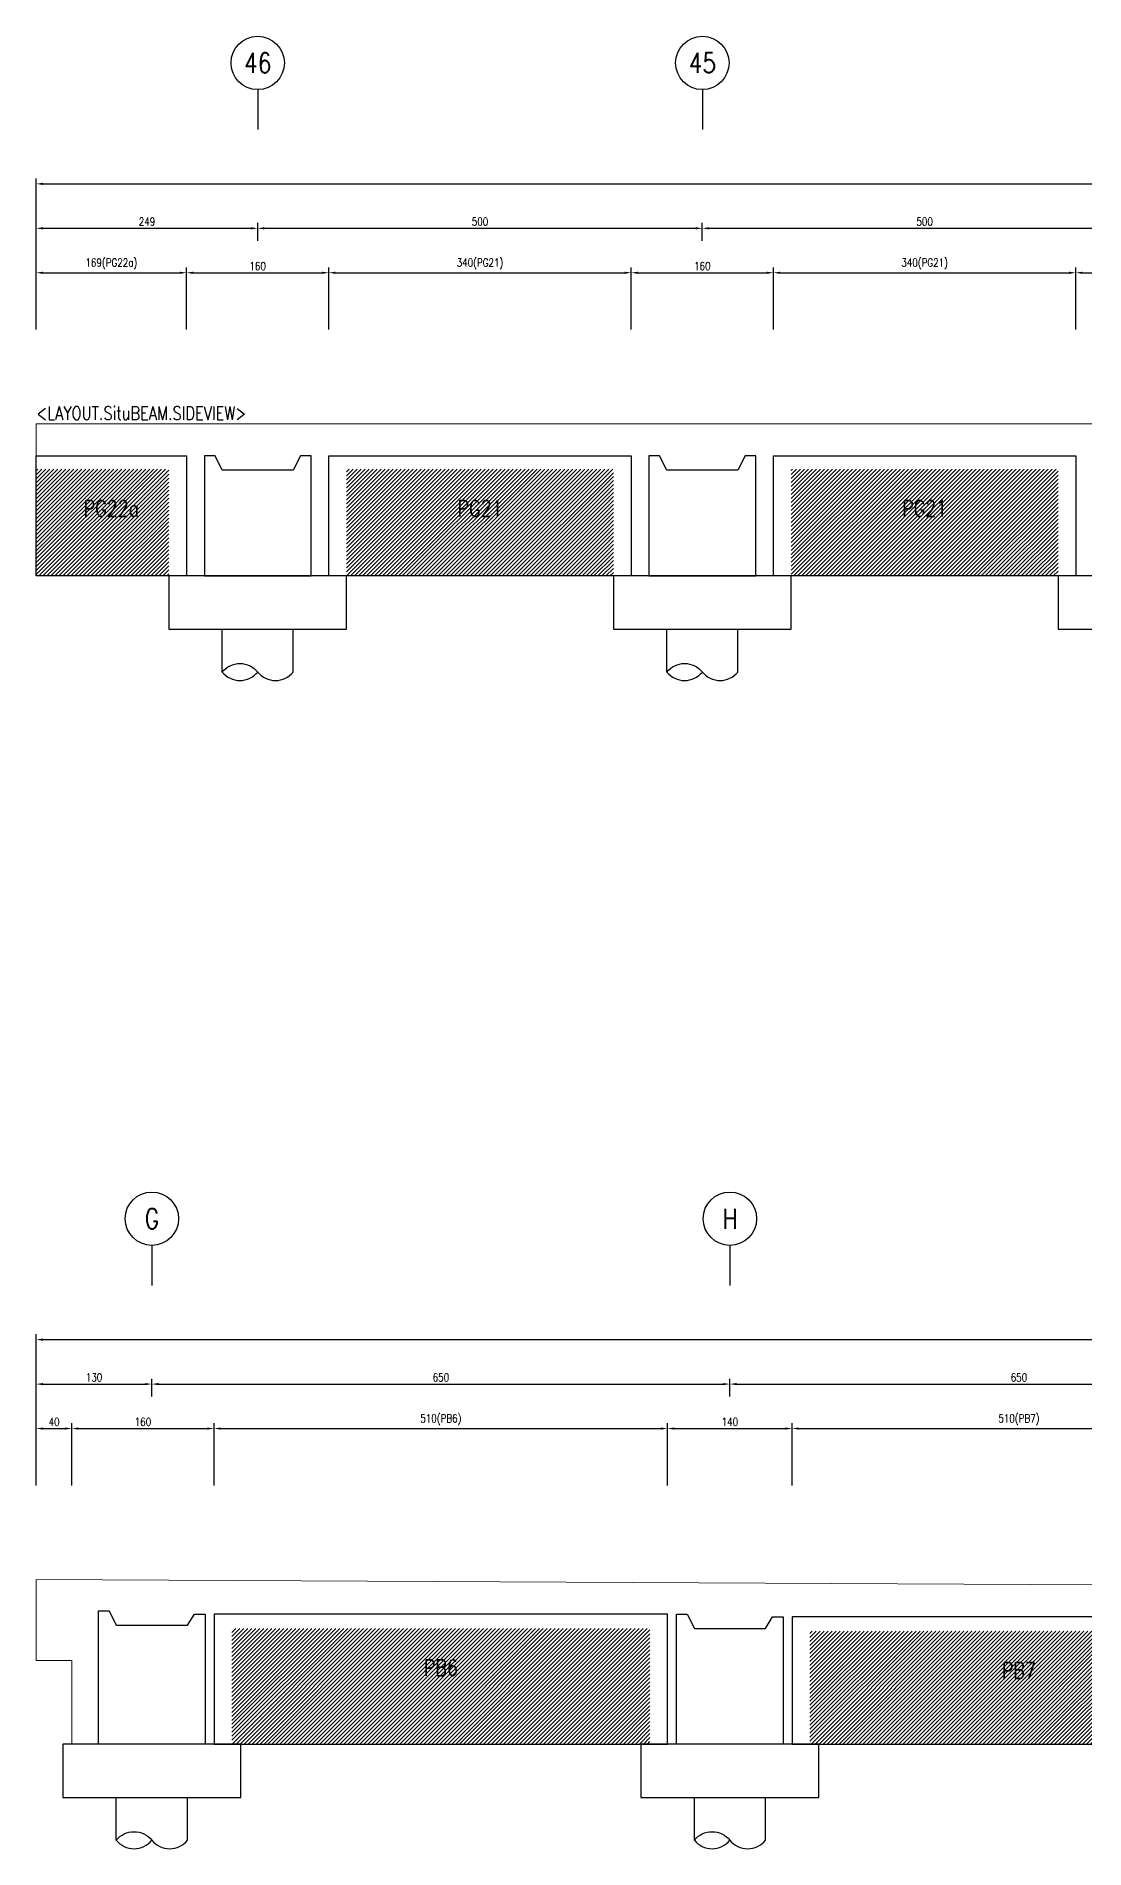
# Model space of a CAD drawing. Extents: x -46 to 10091, y -1640 to 3150.
# Drawn here: x 4862 to 6041, y -1447 to 591 of the extents above; entities that cross this region are included whole.
import ezdxf
from ezdxf.enums import TextEntityAlignment as Align

# ---------------------------------------------------------------- set-up
doc = ezdxf.new("R2010")
doc.units = 0
doc.header["$LTSCALE"] = 3
doc.layers.get('0').update_dxf_attribs({"linetype": 'CONTINUOUS'})
for name, color, linetype in [('HB_0', 7, 'CONTINUOUS'), ('HB_DIM', 1, 'CONTINUOUS'), ('HB_TXT_CTEXT', 2, 'CONTINUOUS'), ('RCAD.PARM.Treatle', 2, 'CONTINUOUS')]:
    doc.layers.add(name, color=color, linetype=linetype)
doc.styles.get("Standard").update_dxf_attribs({"font": 'ROMANS.shx', "width": 0.8, "bigfont": 'LCHINA.shx'})
doc.dimstyles.new('30', dxfattribs={"dimscale": 3, "dimtxt": 3, "dimasz": 2.5, "dimexe": 2, "dimexo": 2, "dimgap": 1, "dimtad": 1, "dimdsep": 46, "dimtxsty": 'Standard', "dimcen": 0, "dimclrd": 256, "dimclre": 256, "dimclrt": 2, "dimadec": 0, "dimazin": 0, "dimtfac": 1, "dimtix": 1, "dimtmove": 2, "dimatfit": 3, "dimfxl": 0, "dimtolj": 1, "dimtzin": 0, "dimarcsym": 0})

# ---------------------------------------------------------------- blocks, each defined once
blk = doc.blocks.new('預鑄樁帽2x2')
at = {"layer": 'HB_0'}
blk.add_lwpolyline([(-100, 0), (100, 0), (100, 60), (-100, 60)], close=True, dxfattribs=at)
blk = doc.blocks.new('cap_pile')
at = {"linetype": 'Continuous'}
for p, q in [((-40, -108.1), (-40, -60)), ((40, -108.1), (40, -60))]:
    blk.add_line(p, q, dxfattribs=at)
for points in [[(-40, -108.1, -0.48), (0, -108.1, 0.48), (40, -108.1, 0.48)], [(-40, -108.1, 0.48), (0, -108.1, 0.48)]]:
    blk.add_lwpolyline(points, format="xyb", dxfattribs=at)
blk.add_blockref('預鑄樁帽2x2', (0, -60))
blk = doc.blocks.new('line_guide')
at = {"color": 4, "linetype": 'Continuous'}
blk.add_line((0, 0), (0, -45), dxfattribs=at)
blk.add_circle((0, 30), 30, dxfattribs=at)
at = {"color": 4, "linetype": 'Continuous', "width": 0.8}
blk.add_attdef('A', text='', height=22.5, dxfattribs=at).set_placement((0, 30), align=Align.MIDDLE)
blk = doc.blocks.new('*D53')
at = {"layer": 'HB_DIM', "linetype": 'Continuous', "lineweight": -2}
for p, q in [((4861.9, 261.2), (4861.9, 431.2)), ((9359.9, 261.2), (9359.9, 431.2)), ((4869.4, 425.2), (9352.4, 425.2))]:
    blk.add_line(p, q, dxfattribs=at)
at = {"layer": 'HB_DIM'}
for points in [[(4869.4, 426.4), (4869.4, 423.9), (4861.9, 425.2)], [(9352.4, 423.9), (9352.4, 426.4), (9359.9, 425.2)]]:
    blk.add_solid(points, dxfattribs=at)
at = {"layer": 'HB_DIM', "color": 2, "linetype": 'Continuous', "insert": (7110.9, 432.7), "char_height": 9, "attachment_point": 5, "rotation": 0}
blk.add_mtext('\\A1;4498', dxfattribs=at)
blk = doc.blocks.new('*D54')
at = {"layer": 'HB_DIM', "linetype": 'Continuous', "lineweight": -2}
for p, q in [((4861.9, 261.2), (4861.9, 331.2)), ((5030.9, 261.2), (5030.9, 331.2)), ((4869.4, 325.2), (5023.4, 325.2))]:
    blk.add_line(p, q, dxfattribs=at)
at = {"layer": 'HB_DIM'}
for points in [[(4869.4, 326.4), (4869.4, 323.9), (4861.9, 325.2)], [(5023.4, 323.9), (5023.4, 326.4), (5030.9, 325.2)]]:
    blk.add_solid(points, dxfattribs=at)
at = {"layer": 'HB_DIM', "color": 2, "linetype": 'Continuous', "insert": (4946.4, 335.1), "char_height": 9, "attachment_point": 5, "rotation": 0}
blk.add_mtext('\\A1;169(PG22a)', dxfattribs=at)
blk = doc.blocks.new('*D55')
at = {"layer": 'HB_DIM', "linetype": 'Continuous', "lineweight": -2}
for p, q in [((5030.9, 261.2), (5030.9, 331.2)), ((5190.9, 261.2), (5190.9, 331.2)), ((5038.4, 325.2), (5183.4, 325.2))]:
    blk.add_line(p, q, dxfattribs=at)
at = {"layer": 'HB_DIM'}
for points in [[(5038.4, 326.4), (5038.4, 323.9), (5030.9, 325.2)], [(5183.4, 323.9), (5183.4, 326.4), (5190.9, 325.2)]]:
    blk.add_solid(points, dxfattribs=at)
at = {"layer": 'HB_DIM', "color": 2, "linetype": 'Continuous', "insert": (5110.9, 332.7), "char_height": 9, "attachment_point": 5, "rotation": 0}
blk.add_mtext('\\A1;160', dxfattribs=at)
blk = doc.blocks.new('*D56')
at = {"layer": 'HB_DIM', "linetype": 'Continuous', "lineweight": -2}
for p, q in [((5190.9, 261.2), (5190.9, 331.2)), ((5530.9, 261.2), (5530.9, 331.2)), ((5198.4, 325.2), (5523.4, 325.2))]:
    blk.add_line(p, q, dxfattribs=at)
at = {"layer": 'HB_DIM'}
for points in [[(5198.4, 326.4), (5198.4, 323.9), (5190.9, 325.2)], [(5523.4, 323.9), (5523.4, 326.4), (5530.9, 325.2)]]:
    blk.add_solid(points, dxfattribs=at)
at = {"layer": 'HB_DIM', "color": 2, "linetype": 'Continuous', "insert": (5360.9, 335.1), "char_height": 9, "attachment_point": 5, "rotation": 0}
blk.add_mtext('\\A1;340(PG21)', dxfattribs=at)
blk = doc.blocks.new('*D57')
at = {"layer": 'HB_DIM', "linetype": 'Continuous', "lineweight": -2}
for p, q in [((5530.9, 261.2), (5530.9, 331.2)), ((5690.9, 261.2), (5690.9, 331.2)), ((5538.4, 325.2), (5683.4, 325.2))]:
    blk.add_line(p, q, dxfattribs=at)
at = {"layer": 'HB_DIM'}
for points in [[(5538.4, 326.4), (5538.4, 323.9), (5530.9, 325.2)], [(5683.4, 323.9), (5683.4, 326.4), (5690.9, 325.2)]]:
    blk.add_solid(points, dxfattribs=at)
at = {"layer": 'HB_DIM', "color": 2, "linetype": 'Continuous', "insert": (5610.9, 332.7), "char_height": 9, "attachment_point": 5, "rotation": 0}
blk.add_mtext('\\A1;160', dxfattribs=at)
blk = doc.blocks.new('*D58')
at = {"layer": 'HB_DIM', "linetype": 'Continuous', "lineweight": -2}
for p, q in [((5690.9, 261.2), (5690.9, 331.2)), ((6030.9, 261.2), (6030.9, 331.2)), ((5698.4, 325.2), (6023.4, 325.2))]:
    blk.add_line(p, q, dxfattribs=at)
at = {"layer": 'HB_DIM'}
for points in [[(5698.4, 326.4), (5698.4, 323.9), (5690.9, 325.2)], [(6023.4, 323.9), (6023.4, 326.4), (6030.9, 325.2)]]:
    blk.add_solid(points, dxfattribs=at)
at = {"layer": 'HB_DIM', "color": 2, "linetype": 'Continuous', "insert": (5860.9, 335.1), "char_height": 9, "attachment_point": 5, "rotation": 0}
blk.add_mtext('\\A1;340(PG21)', dxfattribs=at)
blk = doc.blocks.new('*D59')
at = {"layer": 'HB_DIM', "linetype": 'Continuous', "lineweight": -2}
for p, q in [((6030.9, 261.2), (6030.9, 331.2)), ((6190.9, 261.2), (6190.9, 331.2)), ((6038.4, 325.2), (6183.4, 325.2))]:
    blk.add_line(p, q, dxfattribs=at)
at = {"layer": 'HB_DIM'}
for points in [[(6038.4, 326.4), (6038.4, 323.9), (6030.9, 325.2)], [(6183.4, 323.9), (6183.4, 326.4), (6190.9, 325.2)]]:
    blk.add_solid(points, dxfattribs=at)
at = {"layer": 'HB_DIM', "color": 2, "linetype": 'Continuous', "insert": (6110.9, 332.7), "char_height": 9, "attachment_point": 5, "rotation": 0}
blk.add_mtext('\\A1;160', dxfattribs=at)
blk = doc.blocks.new('*D73')
at = {"layer": 'HB_DIM', "linetype": 'Continuous', "lineweight": -2}
for p, q in [((4861.9, 261.2), (4861.9, 381.2)), ((4869.4, 375.2), (5103.4, 375.2)), ((5110.9, 361.2), (5110.9, 381.2))]:
    blk.add_line(p, q, dxfattribs=at)
at = {"layer": 'HB_DIM'}
for points in [[(4869.4, 376.4), (4869.4, 373.9), (4861.9, 375.2)], [(5103.4, 373.9), (5103.4, 376.4), (5110.9, 375.2)]]:
    blk.add_solid(points, dxfattribs=at)
at = {"layer": 'HB_DIM', "color": 2, "linetype": 'Continuous', "insert": (4986.4, 382.7), "char_height": 9, "attachment_point": 5, "rotation": 0}
blk.add_mtext('\\A1;249', dxfattribs=at)
blk = doc.blocks.new('*D74')
at = {"layer": 'HB_DIM', "linetype": 'Continuous', "lineweight": -2}
for p, q in [((5110.9, 361.2), (5110.9, 381.2)), ((5118.4, 375.2), (5603.4, 375.2)), ((5610.9, 361.2), (5610.9, 381.2))]:
    blk.add_line(p, q, dxfattribs=at)
at = {"layer": 'HB_DIM'}
for points in [[(5118.4, 376.4), (5118.4, 373.9), (5110.9, 375.2)], [(5603.4, 373.9), (5603.4, 376.4), (5610.9, 375.2)]]:
    blk.add_solid(points, dxfattribs=at)
at = {"layer": 'HB_DIM', "color": 2, "linetype": 'Continuous', "insert": (5360.9, 382.7), "char_height": 9, "attachment_point": 5, "rotation": 0}
blk.add_mtext('\\A1;500', dxfattribs=at)
blk = doc.blocks.new('*D75')
at = {"layer": 'HB_DIM', "linetype": 'Continuous', "lineweight": -2}
for p, q in [((5610.9, 361.2), (5610.9, 381.2)), ((5618.4, 375.2), (6103.4, 375.2)), ((6110.9, 361.2), (6110.9, 381.2))]:
    blk.add_line(p, q, dxfattribs=at)
at = {"layer": 'HB_DIM'}
for points in [[(5618.4, 376.4), (5618.4, 373.9), (5610.9, 375.2)], [(6103.4, 373.9), (6103.4, 376.4), (6110.9, 375.2)]]:
    blk.add_solid(points, dxfattribs=at)
at = {"layer": 'HB_DIM', "color": 2, "linetype": 'Continuous', "insert": (5860.9, 382.7), "char_height": 9, "attachment_point": 5, "rotation": 0}
blk.add_mtext('\\A1;500', dxfattribs=at)
blk = doc.blocks.new('*D86')
at = {"layer": 'HB_DIM', "linetype": 'Continuous', "lineweight": -2}
for p, q in [((4861.9, -1038.8), (4861.9, -868.8)), ((4869.4, -874.8), (7834.4, -874.8)), ((7841.9, -1053.8), (7841.9, -868.8))]:
    blk.add_line(p, q, dxfattribs=at)
at = {"layer": 'HB_DIM'}
for points in [[(4869.4, -873.6), (4869.4, -876.1), (4861.9, -874.8)], [(7834.4, -876.1), (7834.4, -873.6), (7841.9, -874.8)]]:
    blk.add_solid(points, dxfattribs=at)
at = {"layer": 'HB_DIM', "color": 2, "linetype": 'Continuous', "insert": (6351.9, -867.3), "char_height": 9, "attachment_point": 5, "rotation": 0}
blk.add_mtext('\\A1;2980', dxfattribs=at)
blk = doc.blocks.new('*D87')
at = {"layer": 'HB_DIM', "linetype": 'Continuous', "lineweight": -2}
for p, q in [((4861.9, -1038.8), (4861.9, -968.8)), ((4869.4, -974.8), (4894.4, -974.8)), ((4901.9, -1038.8), (4901.9, -968.8))]:
    blk.add_line(p, q, dxfattribs=at)
at = {"layer": 'HB_DIM'}
for points in [[(4869.4, -973.6), (4869.4, -976.1), (4861.9, -974.8)], [(4894.4, -976.1), (4894.4, -973.6), (4901.9, -974.8)]]:
    blk.add_solid(points, dxfattribs=at)
at = {"layer": 'HB_DIM', "color": 2, "linetype": 'Continuous', "insert": (4881.9, -967.3), "char_height": 9, "attachment_point": 5, "rotation": 0}
blk.add_mtext('\\A1;40', dxfattribs=at)
blk = doc.blocks.new('*D88')
at = {"layer": 'HB_DIM', "linetype": 'Continuous', "lineweight": -2}
for p, q in [((4901.9, -1038.8), (4901.9, -968.8)), ((4909.4, -974.8), (5054.4, -974.8)), ((5061.9, -1038.8), (5061.9, -968.8))]:
    blk.add_line(p, q, dxfattribs=at)
at = {"layer": 'HB_DIM'}
for points in [[(4909.4, -973.6), (4909.4, -976.1), (4901.9, -974.8)], [(5054.4, -976.1), (5054.4, -973.6), (5061.9, -974.8)]]:
    blk.add_solid(points, dxfattribs=at)
at = {"layer": 'HB_DIM', "color": 2, "linetype": 'Continuous', "insert": (4981.9, -967.3), "char_height": 9, "attachment_point": 5, "rotation": 0}
blk.add_mtext('\\A1;160', dxfattribs=at)
blk = doc.blocks.new('*D89')
at = {"layer": 'HB_DIM', "linetype": 'Continuous', "lineweight": -2}
for p, q in [((5061.9, -1038.8), (5061.9, -968.8)), ((5069.4, -974.8), (5564.4, -974.8)), ((5571.9, -1038.8), (5571.9, -968.8))]:
    blk.add_line(p, q, dxfattribs=at)
at = {"layer": 'HB_DIM'}
for points in [[(5069.4, -973.6), (5069.4, -976.1), (5061.9, -974.8)], [(5564.4, -976.1), (5564.4, -973.6), (5571.9, -974.8)]]:
    blk.add_solid(points, dxfattribs=at)
at = {"layer": 'HB_DIM', "color": 2, "linetype": 'Continuous', "insert": (5316.9, -964.9), "char_height": 9, "attachment_point": 5, "rotation": 0}
blk.add_mtext('\\A1;510(PB6)', dxfattribs=at)
blk = doc.blocks.new('*D90')
at = {"layer": 'HB_DIM', "linetype": 'Continuous', "lineweight": -2}
for p, q in [((5571.9, -1038.8), (5571.9, -968.8)), ((5579.4, -974.8), (5704.4, -974.8)), ((5711.9, -1038.8), (5711.9, -968.8))]:
    blk.add_line(p, q, dxfattribs=at)
at = {"layer": 'HB_DIM'}
for points in [[(5579.4, -973.6), (5579.4, -976.1), (5571.9, -974.8)], [(5704.4, -976.1), (5704.4, -973.6), (5711.9, -974.8)]]:
    blk.add_solid(points, dxfattribs=at)
at = {"layer": 'HB_DIM', "color": 2, "linetype": 'Continuous', "insert": (5641.9, -967.3), "char_height": 9, "attachment_point": 5, "rotation": 0}
blk.add_mtext('\\A1;140', dxfattribs=at)
blk = doc.blocks.new('*D91')
at = {"layer": 'HB_DIM', "linetype": 'Continuous', "lineweight": -2}
for p, q in [((5711.9, -1038.8), (5711.9, -968.8)), ((5719.4, -974.8), (6214.4, -974.8)), ((6221.9, -1038.8), (6221.9, -968.8))]:
    blk.add_line(p, q, dxfattribs=at)
at = {"layer": 'HB_DIM'}
for points in [[(5719.4, -973.6), (5719.4, -976.1), (5711.9, -974.8)], [(6214.4, -976.1), (6214.4, -973.6), (6221.9, -974.8)]]:
    blk.add_solid(points, dxfattribs=at)
at = {"layer": 'HB_DIM', "color": 2, "linetype": 'Continuous', "insert": (5966.9, -964.9), "char_height": 9, "attachment_point": 5, "rotation": 0}
blk.add_mtext('\\A1;510(PB7)', dxfattribs=at)
blk = doc.blocks.new('*D98')
at = {"layer": 'HB_DIM', "linetype": 'Continuous', "lineweight": -2}
for p, q in [((4861.9, -1038.8), (4861.9, -918.8)), ((4869.4, -924.8), (4984.4, -924.8)), ((4991.9, -938.8), (4991.9, -918.8))]:
    blk.add_line(p, q, dxfattribs=at)
at = {"layer": 'HB_DIM'}
for points in [[(4869.4, -923.6), (4869.4, -926.1), (4861.9, -924.8)], [(4984.4, -926.1), (4984.4, -923.6), (4991.9, -924.8)]]:
    blk.add_solid(points, dxfattribs=at)
at = {"layer": 'HB_DIM', "color": 2, "linetype": 'Continuous', "insert": (4926.9, -917.3), "char_height": 9, "attachment_point": 5, "rotation": 0}
blk.add_mtext('\\A1;130', dxfattribs=at)
blk = doc.blocks.new('*D99')
at = {"layer": 'HB_DIM', "linetype": 'Continuous', "lineweight": -2}
for p, q in [((4991.9, -938.8), (4991.9, -918.8)), ((4999.4, -924.8), (5634.4, -924.8)), ((5641.9, -938.8), (5641.9, -918.8))]:
    blk.add_line(p, q, dxfattribs=at)
at = {"layer": 'HB_DIM'}
for points in [[(4999.4, -923.6), (4999.4, -926.1), (4991.9, -924.8)], [(5634.4, -926.1), (5634.4, -923.6), (5641.9, -924.8)]]:
    blk.add_solid(points, dxfattribs=at)
at = {"layer": 'HB_DIM', "color": 2, "linetype": 'Continuous', "insert": (5316.9, -917.3), "char_height": 9, "attachment_point": 5, "rotation": 0}
blk.add_mtext('\\A1;650', dxfattribs=at)
blk = doc.blocks.new('*D100')
at = {"layer": 'HB_DIM', "linetype": 'Continuous', "lineweight": -2}
for p, q in [((5641.9, -938.8), (5641.9, -918.8)), ((5649.4, -924.8), (6284.4, -924.8)), ((6291.9, -938.8), (6291.9, -918.8))]:
    blk.add_line(p, q, dxfattribs=at)
at = {"layer": 'HB_DIM'}
for points in [[(5649.4, -923.6), (5649.4, -926.1), (5641.9, -924.8)], [(6284.4, -926.1), (6284.4, -923.6), (6291.9, -924.8)]]:
    blk.add_solid(points, dxfattribs=at)
at = {"layer": 'HB_DIM', "color": 2, "linetype": 'Continuous', "insert": (5966.9, -917.3), "char_height": 9, "attachment_point": 5, "rotation": 0}
blk.add_mtext('\\A1;650', dxfattribs=at)

msp = doc.modelspace()

# ---------------------------------------------------------------- hatches: boundary and pattern name
at = {"layer": 'HB_0', "linetype": 'Continuous'}
h = msp.add_hatch(dxfattribs=at)
h.set_pattern_fill('ANSI31', color=256, style=0)
h.paths.add_polyline_path([(4861.925, 104.198), (5010.925, 104.198), (5010.925, -15.802), (4861.925, -15.802)], flags=17)
h = msp.add_hatch(dxfattribs=at)
h.set_pattern_fill('ANSI31', color=256, style=0)
h.paths.add_polyline_path([(5210.925, 104.198), (5510.925, 104.198), (5510.925, -15.802), (5210.925, -15.802)], flags=17)
h = msp.add_hatch(dxfattribs=at)
h.set_pattern_fill('ANSI31', color=256, style=0)
h.paths.add_polyline_path([(5710.925, 104.198), (6010.925, 104.198), (6010.925, -15.802), (5710.925, -15.802)], flags=17)
h = msp.add_hatch(dxfattribs=at)
h.set_pattern_fill('ANSI31', color=256, style=0)
h.paths.add_polyline_path([(5081.925, -1199.802), (5551.925, -1199.802), (5551.925, -1329.802), (5081.925, -1329.802)], flags=17)
h = msp.add_hatch(dxfattribs=at)
h.set_pattern_fill('ANSI31', color=256, style=0)
h.paths.add_polyline_path([(5731.925, -1202.802), (6201.925, -1202.802), (6201.925, -1329.802), (5731.925, -1329.802)], flags=17)

# ---------------------------------------------------------------- linework, layer by layer
at = {"layer": 'HB_0', "lineweight": 5}
for points in [[(4861.925, -15.802), (4861.925, 155.198), (9359.925, 155.198), (9359.925, -15.802), (4861.925, -15.802)], [(4901.925, -1329.802), (4901.925, -1235.802), (4861.925, -1235.802), (4861.925, -1144.802), (7841.925, -1159.802), (7841.925, -1329.802), (4901.925, -1329.802)]]:
    msp.add_lwpolyline(points, dxfattribs=at)
at = {"layer": 'HB_0', "color": 1, "linetype": 'Continuous'}
for points in [[(4861.925, 119.198), (5010.925, 119.198), (5030.925, 119.198), (5030.925, -15.802), (5010.925, -15.802), (4861.925, -15.802), (4861.925, 119.198)], [(5170.925, -15.802), (5170.925, 119.198), (5158.925, 119.198), (5150.925, 103.198), (5070.925, 103.198), (5062.925, 119.198), (5050.925, 119.198), (5050.925, -15.802), (5170.925, -15.802)], [(5190.925, 119.198), (5210.925, 119.198), (5510.925, 119.198), (5530.925, 119.198), (5530.925, -15.802), (5510.925, -15.802), (5210.925, -15.802), (5190.925, -15.802), (5190.925, 119.198)], [(5670.925, -15.802), (5670.925, 119.198), (5658.925, 119.198), (5650.925, 103.198), (5570.925, 103.198), (5562.925, 119.198), (5550.925, 119.198), (5550.925, -15.802), (5670.925, -15.802)], [(5690.925, 119.198), (5710.925, 119.198), (6010.925, 119.198), (6030.925, 119.198), (6030.925, -15.802), (6010.925, -15.802), (5710.925, -15.802), (5690.925, -15.802), (5690.925, 119.198)], [(4931.925, -1329.802), (4931.925, -1179.802), (4943.925, -1179.802), (4951.925, -1195.802), (5031.925, -1195.802), (5039.925, -1183.802), (5051.925, -1183.802), (5051.925, -1329.802), (4931.925, -1329.802)], [(5061.925, -1329.802), (5081.925, -1329.802), (5551.925, -1329.802), (5571.925, -1329.802), (5571.925, -1183.802), (5551.925, -1183.802), (5081.925, -1183.802), (5061.925, -1183.802), (5061.925, -1329.802)], [(5581.925, -1329.802), (5581.925, -1183.802), (5593.925, -1183.802), (5601.925, -1199.802), (5681.925, -1199.802), (5689.925, -1186.802), (5701.925, -1186.802), (5701.925, -1329.802), (5581.925, -1329.802)], [(5711.925, -1329.802), (5731.925, -1329.802), (6201.925, -1329.802), (6221.925, -1329.802), (6221.925, -1186.802), (6201.925, -1186.802), (5731.925, -1186.802), (5711.925, -1186.802), (5711.925, -1329.802)]]:
    msp.add_lwpolyline(points, dxfattribs=at)

# ---------------------------------------------------------------- block references
at = {"layer": 'HB_0', "linetype": 'Continuous'}
for p, values in [((5110.925, 531.198), {'A': '46'}), ((5610.925, 531.198), {'A': '45'}), ((4991.925, -768.802), {'A': 'G'}), ((5641.925, -768.802), {'A': 'H'})]:
    msp.add_blockref('line_guide', p, dxfattribs=at).add_auto_attribs(values)
for p in [(5110.925, -15.802, -160), (5610.925, -15.802, -160), (6110.925, -15.802, -160), (4991.925, -1329.802, -164.5), (5641.925, -1329.802, -164.5)]:
    msp.add_blockref('cap_pile', p, dxfattribs=at)

# ---------------------------------------------------------------- texts
at = {"layer": 'HB_TXT_CTEXT', "linetype": 'Continuous', "width": 0.8}
for s, p in [('PG22a', (4946.425, 60.198)), ('PG21', (5360.925, 60.198)), ('PG21', (5860.925, 60.198)), ('PB6', (5316.925, -1243.802)), ('PB7', (5966.925, -1246.802))]:
    msp.add_text(s, height=18, dxfattribs=at).set_placement(p, align=Align.MIDDLE)
at = {"layer": 'RCAD.PARM.Treatle', "color": 4, "linetype": 'Continuous', "width": 0.8}
msp.add_text('<LAYOUT.SituBEAM.SIDEVIEW>', height=15, rotation=360, dxfattribs=at).set_placement((4861.925, 155.198), align=Align.BOTTOM_LEFT)

# ---------------------------------------------------------------- dimensions: what is measured, and where the dimension line sits
at = {"layer": 'HB_DIM', "linetype": 'Continuous'}
for base, p1, p2, picture, middle in [((9359.925, 425.198), (4861.925, 255.198), (9359.925, 255.198), '*D53', (7110.925, 432.698)), ((5110.925, 375.198), (4861.925, 255.198), (5110.925, 355.198, 2481), '*D73', (4986.425, 382.698)), ((5610.925, 375.198), (5110.925, 355.198, 2481), (5610.925, 355.198, 1981), '*D74', (5360.925, 382.698)), ((6110.925, 375.198), (5610.925, 355.198, 1981), (6110.925, 355.198, 1481), '*D75', (5860.925, 382.698)), ((5190.925, 325.198), (5030.925, 255.198), (5190.925, 255.198), '*D55', (5110.925, 332.698)), ((5690.925, 325.198), (5530.925, 255.198), (5690.925, 255.198), '*D57', (5610.925, 332.698)), ((6190.925, 325.198), (6030.925, 255.198), (6190.925, 255.198), '*D59', (6110.925, 332.698)), ((7841.925, -874.802), (4861.925, -1044.802), (7841.925, -1059.802), '*D86', (6351.925, -867.302)), ((4991.925, -924.802), (4861.925, -1044.802), (4991.925, -944.802, -119), '*D98', (4926.925, -917.302)), ((5641.925, -924.802), (4991.925, -944.802, -119), (5641.925, -944.802, 531), '*D99', (5316.925, -917.302)), ((6291.925, -924.802), (5641.925, -944.802, 531), (6291.925, -944.802, 1181), '*D100', (5966.925, -917.302)), ((4901.925, -974.802), (4861.925, -1044.802), (4901.925, -1044.802, 40), '*D87', (4881.925, -967.302)), ((5061.925, -974.802), (4901.925, -1044.802, 40), (5061.925, -1044.802), '*D88', (4981.925, -967.302)), ((5711.925, -974.802), (5571.925, -1044.802), (5711.925, -1044.802), '*D90', (5641.925, -967.302))]:
    dim = msp.add_linear_dim(base=base, p1=p1, p2=p2, angle=0, dimstyle='30', dxfattribs=at)
    dim.commit()
    dim.dimension.update_dxf_attribs({"geometry": picture, "text_midpoint": middle})
for base, p1, p2, text, picture, middle in [((5030.925, 325.198), (4861.925, 255.198), (5030.925, 255.198), '<>(PG22a)', '*D54', (4946.425, 335.056)), ((5530.925, 325.198), (5190.925, 255.198), (5530.925, 255.198), '<>(PG21)', '*D56', (5360.925, 335.056)), ((6030.925, 325.198), (5690.925, 255.198), (6030.925, 255.198), '<>(PG21)', '*D58', (5860.925, 335.056)), ((5571.925, -974.802), (5061.925, -1044.802), (5571.925, -1044.802), '<>(PB6)', '*D89', (5316.925, -964.944)), ((6221.925, -974.802), (5711.925, -1044.802), (6221.925, -1044.802), '<>(PB7)', '*D91', (5966.925, -964.944))]:
    dim = msp.add_linear_dim(base=base, p1=p1, p2=p2, angle=0, text=text, dimstyle='30', dxfattribs=at)
    dim.commit()
    dim.dimension.update_dxf_attribs({"geometry": picture, "text_midpoint": middle})

doc.saveas('drawing.dxf')
